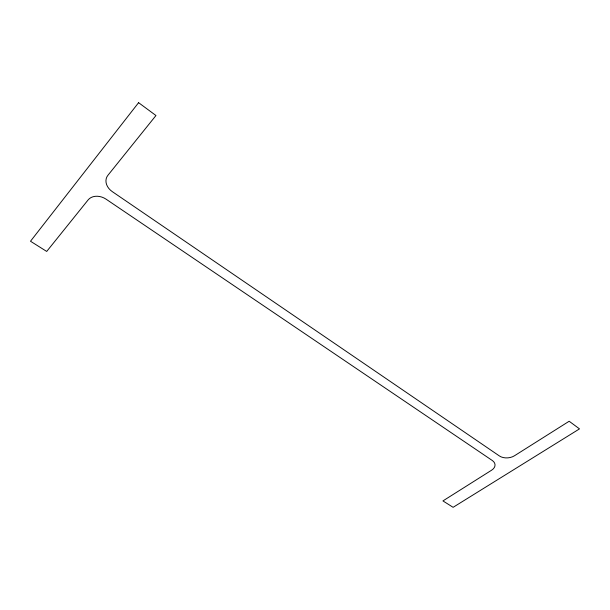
<?xml version="1.0" encoding="UTF-8"?>
<svg xmlns="http://www.w3.org/2000/svg" width="610" height="610" viewBox="0 0 610 610"><rect width="100%" height="100%" fill="white"/><g stroke="black" fill="none" stroke-linecap="round" stroke-linejoin="round"><path stroke-width="0.91" d="M138.592 102.678L30.5 241.24L46.703 251.442L88.153 199.882A13.504 10.408 25.5 0 1 106.087 199.18L492.3 460.504A10.492 6.824 -3.7 0 1 491.622 470.188L442.936 500.917L453.116 507.322L579.5 428.883L569.168 421.243L514.443 455.784A10.728 7.045 -5 0 1 499.407 455.96L112.286 191.624A13.786 10.919 26.3 0 1 107.878 175.344L155.962 115.526L138.592 102.678"/></g></svg>
